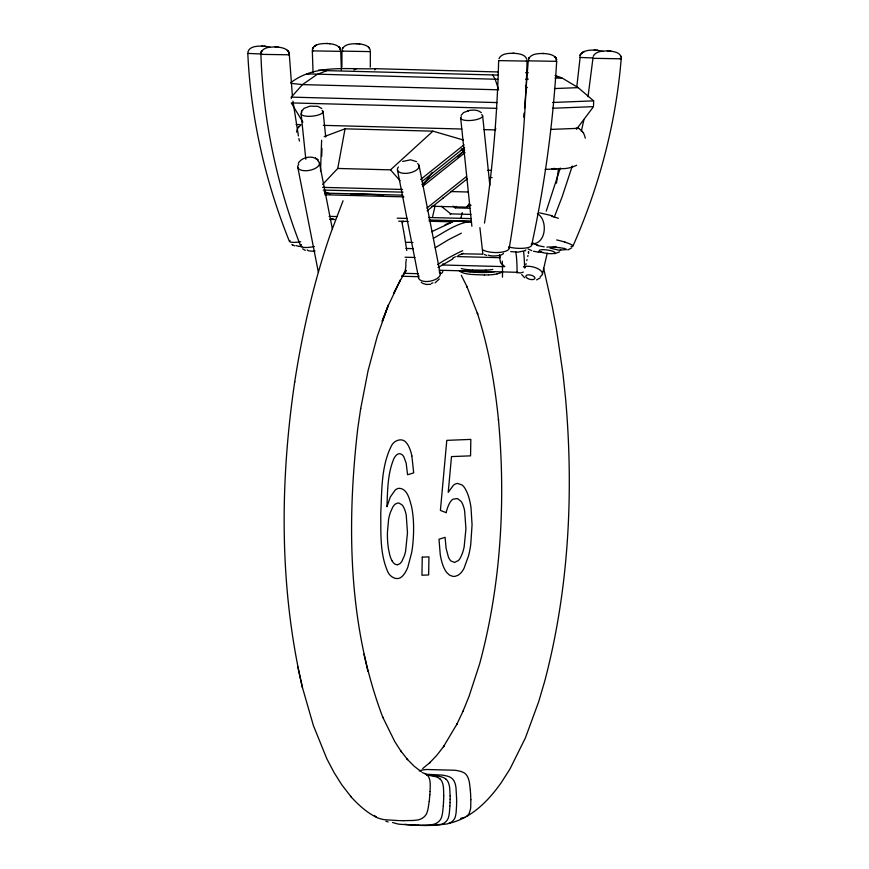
<?xml version="1.0" encoding="UTF-8"?>
<svg xmlns="http://www.w3.org/2000/svg" width="869" height="869" viewBox="0 0 869 869"><rect width="100%" height="100%" fill="white"/><g stroke="black" fill="none" stroke-linecap="round" stroke-linejoin="round"><path stroke-width="1.3" d="M456.616 801.794L456.594 798.524M341.897 67.163L341.962 51.097L342.82 51.01M370.292 67.119L370.357 51.608L341.973 51.119M456.616 801.881L456.573 805.096M450.109 799.219L450.109 795.895M450.109 799.306L450.055 802.587M443.722 795.732L443.538 788.683A30.263 28.101 -82.9 0 0 443.233 785.934L443.103 785.272A16.478 15.305 -82.9 0 0 442.408 782.719A9.624 8.94 -82.9 0 0 439.986 778.863M443.722 795.765L443.646 798.948M291.332 98.566L291.354 97.122L302.466 84.608L316.913 74.56L326.766 70.639L498.198 75.082M593.549 105.562L593.636 100.858L578.157 87.639L561.7 77.775L555.063 75.473M456.573 805.291L456.149 812.189A30.23 27.993 78.6 0 1 455.747 814.829C455.258 820.379 450.229 824.062 444.885 824.192A54.812 50.75 78.6 0 1 442.212 824.464L433.055 824.692M450.055 802.674L449.946 805.867M443.646 799.035L443.516 802.315M320.531 171.15L321.628 140.246M321.693 156.377L321.975 148.317M449.925 806.128L449.349 813.004A30.23 28.08 87.7 0 1 448.893 815.654C448.274 821.238 443.201 824.887 437.813 825.039A54.812 50.913 87.7 0 1 435.141 825.311L425.473 825.539M443.505 802.402L443.32 805.748M430.09 791.507L430.242 784.577A30.263 27.732 -64.1 0 0 430.068 781.948L429.959 781.198A16.478 15.11 -64.1 0 0 429.395 778.776A9.624 8.82 -64.1 0 0 427.157 774.974M430.09 791.572L429.862 794.777M528.841 60.765L528.243 60.841L524.561 107.984M555.552 61.188L556.671 61.341C553.086 123.213 544.787 184.815 531.6 245.373M443.309 805.813L442.571 812.721A30.23 28.069 -82.9 0 1 442.06 815.372C441.3 820.999 436.097 824.616 430.655 824.768A54.812 50.902 -82.9 0 1 428.08 825.018L418.413 825.246M429.851 794.863L429.232 801.327M580.134 57.321L576.799 86.835M592.962 58.234L588.031 96.633M619.999 58.636L621.194 58.788C615.958 123.355 599.132 186.792 572.975 246.014M523.594 117.13L524.007 113.209M429.21 801.446L428.156 808.279A30.23 27.699 -64.1 0 1 427.494 810.962C426.418 816.588 421.107 820.032 415.621 820.217A54.812 50.228 -64.1 0 1 413.036 820.466L403.346 820.684M294.667 382.154L294.754 381.567C302.64 330.991 314.067 280.85 330.97 232.479L343.049 200.75M556.497 183.185L558.517 168.51M294.754 381.567C279.775 482.827 279.242 587.325 302.401 687.412L313.405 725.582L326.82 758.746L334.109 772.628L341.81 784.837L351.195 796.949M360.7 408.473L357.735 428.689C346.622 525.028 348.1 626.06 382.947 717.707L382.632 716.925L394.754 741.561L401.359 751.804L400.761 750.903L407.637 759.647L406.964 758.952L414.078 766.154L421.422 771.813M484.489 223.105C492.647 169.303 497.22 114.99 498.643 60.602L499.284 60.515M509.223 248.295C519.608 186.422 525.441 123.811 527.038 61.102L498.654 60.613M360.613 409.06L368.098 370.574L377.265 336.325L388.421 304.976L382.164 321.324L387.932 306.29L400.566 279.753L393.516 293.461M322.627 184.456L337.759 168.456L345.036 128.829L432.968 131.154L463.231 139.963M495.297 130.567L495.732 128.351M443.071 263.763L442.245 264.98L504.824 266.642L500.566 262.807L499.718 257.821M581.328 131.425L583.87 119.889M432.653 216.533L435.054 205.953M460.994 217.913L462.232 212.655M542.441 274.126L547.209 253.151M500.218 255.671L499.751 257.702L456.898 256.561M525.137 267.771L525.376 266.74M525.854 264.697L526.093 263.665M526.799 260.602L527.038 259.57M527.755 256.496L527.994 255.475M499.675 258.039L499.675 258.017A302.379 28.264 -79.6 0 0 499.469 254.823M247.85 52.118C249.512 45.948 257.778 46.09 262.927 46.068M560.277 168.043L546.264 211.102M572.28 166.022L562.232 196.535L554.226 217.326M498.98 58.668C501.413 53.183 508.897 53.281 514.013 53.27M261.156 52.368C263.492 46.828 270.987 46.991 276.07 46.969M463.079 711.07L469.054 696.308L479.645 663.84C501.055 584.533 505.812 501.239 498.448 419.618L498.502 420.172C494.841 383.892 488.628 347.719 477.309 312.992L477.744 314.263L466.816 286.259L467.348 287.367L461.309 275.299M312.568 48.936C314.936 43.407 322.421 43.537 327.537 43.515M301.185 112.058L304.009 108.364L310.059 106.127L317.902 106.355L321.791 108.516M342.842 47.784L342.245 49.175C344.678 43.667 352.141 43.765 357.268 43.754M301.532 111.134L301.901 110.341M461.091 115.36L463.568 112.59L468.825 110.548L467.935 110.754C472.323 109.766 477.841 109.44 481.35 112.753M593.179 56.344C595.797 50.934 603.151 50.945 608.343 50.956M528.645 58.907C531.198 53.454 538.563 53.509 543.744 53.509M463.427 710.353L456.714 724.605L457.094 723.812L443.451 746.753L444.081 745.917L436.89 755.215L429.482 763.015L430.198 762.341L422.649 768.587M580.058 55.453C582.675 50.033 589.997 50.044 595.2 50.065M406.29 270.292L404.052 273.148A13.046 10.645 35.6 0 1 403.618 273.496M298.252 163.274C301.956 156.876 312.503 154.932 317.967 160.005L315.49 158.212L317.967 160.005M456.192 206.409L455.291 207.865L469.912 208.278M399.99 280.893L406.051 270.748M406.301 259.223L405.812 263.111A54.323 43.841 34.5 0 1 405.79 267.207L404.889 272.149L402.64 275.506M374.876 69.846L375.669 68.705L498.491 71.964M439.29 279.014L435.054 282.87M423.681 184.326L432.262 172.399M299.055 126.917L301.022 124.767L296.101 124.419M576.462 129.296L592.897 107.484M431.882 206.246L466.642 207.159L469.456 203.444M470.944 214.415L450.739 213.883L450.12 214.524M444.515 225.505L445.362 224.723M540.388 277.754L536.586 279.916M571.824 247.763L567.826 249.99M457.561 156.931L458.441 156.105M458.669 155.899L459.332 155.279M459.56 155.073L460.222 154.465M460.44 154.258L461.102 153.639M461.33 153.433L464.437 150.565M337.759 168.456L390.518 169.857L432.968 131.154M523.301 272.084L520.183 273.062L517.251 272.301L439.019 270.226M420.596 179.47L464.035 144.819M422.204 181.328L464.578 147.513M421.867 184.5L464.654 150.359L460.581 150.25M422.584 186.466L465.034 152.596M426.918 208.071L466.544 176.45M427.146 210.841L443.223 197.991M442.582 198.501L467.316 178.797M445.688 224.474L452.673 221.845L431.643 231.719M471.009 205.236L466.642 207.159L469.162 205.312M559.538 251.869L554.715 253.705M466.599 816.425L469.097 813.742L470.477 809.256A30.23 27.45 61 0 0 470.748 806.671L470.846 799.708M435.228 247.774L448.241 239.855L461.363 233.185M438.041 267.533L452.879 258.919M525.343 250.598L525.788 249.881M433.359 238.367C444.83 231.925 456.366 223.55 469.542 221.584A13.665 8.69 -87.4 0 1 470.64 221.877L471.422 221.91M289.475 241.528C265.327 181.697 250.772 117.912 247.806 53.422L248.784 53.313M621.15 58.81L592.734 58.299M300.663 246.079C276.853 184.967 263.014 119.911 260.917 54.312L262.08 54.204M261.037 54.356L289.344 54.801L288.801 54.704M290.865 82.631C315.23 63.904 347.035 69.672 375.669 68.705M525.158 250.707L518.033 252.129L510.733 251.608M466.642 207.159L470.563 205.203M353.955 69.911L356.724 68.564M333.033 218.586L329.872 219.379M543.614 268.206L552.315 306.8L556.529 329.46L563.047 374.441L565.567 398.339C573.866 492.897 568.913 589.334 544.678 681.35L538.704 701.652L525.441 737.814L509.94 769.065L501.174 782.741C488.389 800.892 471.237 818.424 448.762 823.388M341.354 70.215L340.757 51.358L312.329 50.869L313.036 72.583M312.329 50.869L313.372 50.76M556.671 61.341L528.243 60.841M402.64 161.46L410.613 159.82L416.642 161.667M464.937 817.294L460.668 818.37M324.18 136.629L345.036 128.829M572.28 167.054L575.452 165.838A22.062 22.051 0 0 0 576.636 165.251M370.303 51.575L369.781 51.499M526.983 61.069L526.256 60.982M397.763 564.644L399.707 563.775A22.876 8.462 -88.5 0 0 401.934 561.2L404.302 555.943A26.743 9.885 -88.5 0 0 405.595 551.283L407.474 532.795L406.247 515.198A25.32 9.363 -88.5 0 0 405.432 511.863A26.027 9.624 -88.5 0 0 404.443 508.984L404.085 508.148A23.615 8.733 -88.5 0 0 402.065 504.922L399.164 503.14A33.261 12.296 -88.5 0 0 397.557 503.108L395.547 503.944A25.505 9.429 -88.5 0 0 392.788 507.072L390.366 512.449A26.276 9.711 -88.5 0 0 388.573 519.51L387.411 532.664A38.225 14.132 -88.5 0 0 388.497 549.023L389.79 555.095A25.874 9.559 -88.5 0 0 392.06 560.809M497.025 273.909L499.349 273.246A13.046 10.808 -34.5 0 0 501.837 272.16M553.922 246.839L546.851 247.089M430.698 284.315L426.277 284.435L423.04 283.479M486.14 270.14L485.423 270.172M487.248 272.453L487.715 272.431A59.505 49.772 -35.9 0 0 490.996 272.182L491.735 272.095A32.457 27.145 -35.9 0 0 494.841 271.584M488.845 274.897L489.323 274.876A59.505 49.305 -34.5 0 0 492.604 274.626L493.342 274.539A32.457 26.896 -34.5 0 0 496.905 273.941M531.437 243.831C546.536 244.732 548.089 219.64 537.379 213.611M309.277 73.735L306.605 73.843L497.818 79.307M525.636 79.209L528.309 79.101M555.019 78.047L561.7 77.775L557.844 77.515M554.389 88.573L578.157 87.639M552.543 102.477L593.636 100.858M552.434 108.267L593.527 106.648M551.131 129.394L578.667 128.308L581.372 130.502A13.698 13.676 31.8 0 1 582.947 132.49M545.156 169.379L564.904 168.575A40.213 40.202 -27.6 0 0 572.291 167.076M485.304 270.172L472.464 270.02M486.944 272.464L482.795 272.54M488.421 274.908L484.402 274.984M329.938 219.379L335.315 219.52M301.901 246.524L298.86 246.372M482.588 272.54L474.007 272.312M484.218 274.984L471.639 274.463M489.443 177.58L492.071 177.591M533.523 251.228L538.443 252.14M403.314 820.684L399.458 820.608M418.38 825.246L414.524 825.17M425.299 825.539L421.595 825.463M592.984 57.951L579.699 57.43M260.95 53.965L247.806 53.422M425.31 774.16L441.973 775.094A54.812 50.75 78.6 0 1 444.537 775.485L447.014 776.039A17.793 16.478 78.6 0 1 449.577 776.929A11.558 10.7 78.6 0 1 451.999 778.45A9.624 8.907 78.6 0 1 454.628 782.241A16.478 15.262 78.6 0 1 455.421 784.685L455.595 785.446A30.263 28.014 78.6 0 1 456.019 788.107L456.594 798.437M366.001 194.232L357.832 194.091A55.453 11.84 6.5 0 0 354.313 194.102L353.726 194.124A29.198 6.235 6.5 0 0 350.913 194.221M443.483 220.9L469.173 221.541M525.615 72.681L528.298 72.746M498.708 89.811L302.466 84.608L291.082 83.359M291.354 97.122L496.97 102.575M496.872 108.353L291.256 102.911L302.901 122.127M323.29 125.353L461.852 129.025M484.12 129.622L495.254 129.915M461.743 148.621L464.035 148.675M487.791 170.27L491.582 170.367M322.66 187.356L402.477 189.464M451.022 191.56L468.5 192.016M323.203 190.05L403.02 192.168M402.89 195.177L324.593 193.103L326.386 193.646M366.522 194.254L375.451 194.558A55.453 11.84 6.5 0 1 379.297 194.765L380.057 194.819A29.188 6.235 6.5 0 1 383.305 195.08M324.734 194.765L403.879 196.861M428.515 217.489L471.009 218.608M329.069 216.359L336.77 216.566M397.22 218.173L407.116 218.434M428.917 219.987L470.933 221.095M430.807 220.813L444.081 221.16M462.677 221.66L470.64 221.867M429.253 221.237L452.673 221.856M398.665 221.193L408.137 221.443M406.453 242.277L412.971 242.451M405.953 248.447L413.405 248.643M461.548 253.781L482.827 254.172M405.052 257.213L414.947 257.485M403.911 273.311L418.195 273.692M401.576 276.244L417.815 276.668M398.415 820.586L384.924 819.728A54.812 50.228 -64.1 0 1 382.393 819.337L377.483 817.903L374.354 815.535M413.481 825.148L399.968 824.279A54.812 50.902 -82.9 0 1 397.415 823.888L392.571 822.487M420.553 825.441L407.018 824.572A54.812 50.913 87.7 0 1 404.889 824.257M427.342 775.126L435.999 775.811A54.812 50.913 87.7 0 1 438.552 776.202L441.028 776.756A17.793 16.533 87.7 0 1 443.559 777.657A11.558 10.732 87.7 0 1 445.96 779.178M472.41 270.02L468.521 269.738M473.985 272.312L470.096 272.03M609.875 51.065C614.035 51.532 620.347 52.433 621.194 57.473L620.814 56.029M596.721 50.163L603.151 51.499M358.778 43.863C363.025 44.319 369.216 45.297 370.27 50.304M329.047 43.624C333.338 44.08 339.442 45.079 340.626 50.054L339.833 48.045L340.626 50.054M264.448 46.176L270.042 47.23M277.591 47.078C281.893 47.534 287.965 48.534 289.203 53.476L288.399 51.477L289.203 53.476M594.2 49.989L597.72 50.239M607.355 50.891L610.864 51.13M542.745 53.444C547.579 53.824 555.324 54.128 556.638 60.037L555.986 58.027L556.497 59.461M513.014 53.205C517.772 53.606 524.919 53.835 526.82 59.222M356.257 43.689L359.777 43.928M326.516 43.45L330.046 43.689M261.917 46.003L265.425 46.242M275.071 46.893L278.569 47.143M318.554 70.063L326.766 70.639M576.201 128.134L578.667 128.308M551.772 168.673L555.834 168.966M427.113 775.246L430.046 775.561A54.812 50.891 -82.9 0 1 432.599 775.952L435.054 776.506A17.793 16.522 -82.9 0 1 437.574 777.407M559.039 247.6L564.633 248.469L566.621 249.544L558.952 250.218L550.131 248.11L553.586 247.372A9.07 1.347 4.9 0 1 559.039 247.578M469.684 271.986L469.162 271.932A59.505 49.772 -35.9 0 1 466.012 271.519L465.328 271.4A32.457 27.145 -35.9 0 1 462.46 270.726M468.043 269.694L467.587 269.651A59.505 50.217 -37.2 0 1 464.437 269.227L463.742 269.097A32.457 27.384 -37.2 0 1 461.276 268.543M471.226 274.43L470.77 274.376A59.505 49.305 -34.5 0 1 467.62 273.963L466.935 273.844A32.457 26.896 -34.5 0 1 463.666 273.072L461.548 272.247A13.046 10.808 -34.5 0 1 459.114 270.672M544.168 246.861L537.335 245.482L532.838 242.896M340.127 51.26L340.757 51.358M298.534 246.329L295.905 245.525M539.616 212.84L552.336 215.773M551.619 216.218L558.376 218.271M388.171 821.922L385.912 821.248M565.176 242.082L558.843 240.431A14.979 2.053 13.2 0 0 556.681 239.963M486.586 255.399L484.37 254.476M294.602 245.884L291.93 244.515L292.701 245.091M531.763 250.63L528.08 248.968M446.145 512.656L440.409 510.418L446.796 440.355L470.835 439.399L470.553 455.845L451.489 456.594L448.23 492.386L453.433 485.26A39.051 14.436 -88.5 0 1 457.615 483.457L462.102 485.021A37.41 13.828 -88.5 0 1 465.371 489.008L467.12 492.571A44.808 16.565 -88.5 0 1 468.706 496.981L469.173 498.589A40.713 15.045 -88.5 0 1 470.998 507.507L472.063 524.713L470.759 544.428A48.153 17.804 -88.5 0 1 468.543 555.823L464.089 568.185A39.637 14.654 -88.5 0 1 460.863 572.975L458.18 575.213L455.269 576.299A60.319 22.301 -88.5 0 1 452.608 576.31L449.555 575.137L446.84 572.66A38.399 14.197 -88.5 0 1 443.396 566.49A40.061 14.806 -88.5 0 1 442.43 563.84A38.149 14.1 -88.5 0 1 440.246 554.585L438.986 539.225L445.102 537.346L446.112 548.415L448.415 557.062A23.615 8.733 -88.5 0 0 450.946 560.983L454.52 562.428L458.387 560.538A25.788 9.537 -88.5 0 0 460.787 557.062L462.482 553.021A29.524 10.917 -88.5 0 0 464.187 546.688L465.936 528.743L464.622 510.744A26.027 9.624 -88.5 0 0 463.09 505.291A24.582 9.092 -88.5 0 0 461.059 501.337L457.452 498.545L453.01 499.164A25.744 9.516 -88.5 0 0 450.044 502.412A29.991 11.091 -88.5 0 0 446.134 512.645M324.224 191.56L330.426 194.178M305.291 250.37L302.673 248.849M376.266 817.218C366.262 812.211 357.985 804.466 350.522 796.254M421.215 282.306L422.225 282.957M453.064 206.116L455.269 207.897M441.322 206.29L450.739 213.883M524.637 277.732L521.704 274.528M525.419 85.781L527.353 87.671M390.518 169.857L400.066 180.719M368.51 47.056L369.521 48.295M492.777 75.038L495.178 79.285L498.274 88.497M367.924 671.357L363.97 654.172M297.839 666.871L302.488 687.824M401.793 221.421L403.629 231.143M397.481 170.096L418.576 277.776M298.415 135.955L292.962 101.162M298.914 138.508L299.414 141.06M419.054 165.414L440.29 273.854M319.401 162.775L332.349 228.895M297.828 167.456L318.412 272.475M411.863 455.899L413.698 472.877L407.583 474.756L406.16 463.134L403.868 456.92A21.399 7.908 -88.5 0 0 401.597 454.335L399.881 453.737A27.743 10.254 -88.5 0 0 398.686 453.824A25.016 9.244 -88.5 0 0 393.994 458.365C387.52 473.54 387.607 490.485 386.955 506.692L390.3 496.992L395.156 490.116A39.279 14.523 -88.5 0 1 398.61 488.324C407.604 488.139 409.625 499.871 411.58 506.584C414.057 518.88 414.002 531.546 412.851 543.994A51.01 18.857 -88.5 0 1 411.656 552.684L407.778 567.316A38.019 14.056 -88.5 0 1 405.226 572.508A39.181 14.48 -88.5 0 1 402.358 576.18C397.22 581.817 389.03 576.581 387.226 570.422C379.731 552.478 381.002 532.415 380.752 513.383C381.969 490.909 380.97 466.827 391.267 446.166C393.755 440.344 402.38 437.053 406.551 442.973A34.141 12.622 -88.5 0 1 411.863 455.877M403.661 231.295L404.628 236.868M404.661 237.02L406.41 248.197M406.486 248.74L406.725 250.554M292.397 95.959L289.334 54.79M482.653 115.914L489.855 185.401M460.679 118.032L471.889 226.266M323.094 111.688L325.723 137.074M301.108 113.806L305.823 159.233M482.816 253.639L479.894 227.602M470.314 789.888L469.488 783.099A30.263 27.471 61 0 0 468.923 780.416L468.717 779.667A16.478 14.969 61 0 0 467.815 777.255A9.624 8.744 61 0 0 465.034 773.486A11.558 10.493 61 0 0 462.493 772.063A17.793 16.153 61 0 0 459.897 771.183L457.507 770.651A54.812 49.761 61 0 0 454.813 770.249L426.701 769.499A54.812 49.761 61 0 0 424.159 769.749L421.802 770.14A17.793 16.153 61 0 0 419.325 770.857M470.325 790.04L470.542 793.169M470.553 793.256L470.846 799.676M528.461 251.499L528.504 253.259A5.627 4.312 67.7 0 0 528.515 251.575M450.109 795.83L449.773 788.867A30.263 28.112 87.7 0 0 449.414 786.195L449.273 785.533A16.478 15.316 87.7 0 0 448.513 782.969A9.624 8.94 87.7 0 0 446.014 779.113M515.741 251.771A296.633 25.82 -79.5 0 1 517.077 273.094M502.239 261.091A296.763 24.919 -79.9 0 1 502.467 277.211M523.627 252.086A302.151 28.232 -79.7 0 1 524.583 267.945M402.477 222.844A6.116 2.259 -88.5 0 1 403.216 221.128M452.749 258.093A296.633 179.557 -76.2 0 1 455.421 256.811M458.104 255.584A296.633 179.557 -76.2 0 1 463.459 253.292M437.607 264.589A302.151 181.502 -76.5 0 1 462.71 250.696M300.717 241.745A14.23 2.574 -11.3 0 1 290.083 240.55M314.328 246.524A14.273 3.487 -12.7 0 1 301.445 244.526M315.078 251.032A7.962 2.064 -5.8 0 1 307.213 249.859M564.665 242.136A14.23 1.955 13.2 0 1 571.031 246.416M560.614 249.892A14.273 2.868 14.6 0 1 560.288 249.968M538.498 245.46A14.273 2.868 14.6 0 1 536.966 244.732M509.115 247.459A14.273 4.866 1.9 0 1 499.816 252.39A14.273 4.866 1.9 0 1 482.925 249.946M503.423 253.303A7.962 2.172 -3.7 0 1 497.046 255.779A7.962 2.172 -3.7 0 1 488.226 255.062M531.296 244.243A14.23 3.997 3.6 0 1 524.909 248.132A14.23 3.997 3.6 0 1 508.571 246.926M555.812 169.075A3.595 3.595 0 0 1 554.02 168.271M583.142 132.381A21.204 21.204 -27.3 0 1 585.271 138.171M297.524 128.655A13.708 10.004 89.7 0 1 298.827 126.592M296.514 132.077A21.182 14.892 -88.2 0 1 297.622 128.786M486.14 270.14A59.505 50.217 -37.2 0 0 489.421 269.89L490.159 269.803A32.457 27.384 -37.2 0 0 492.821 269.379M442.799 270.726A11.047 4.997 13.2 0 1 441.104 273.539M523.41 266.924A11.047 4.997 13.2 0 1 538.508 269.042A11.047 4.997 13.2 0 1 540.16 276.461M437.563 777.418A11.558 10.732 -82.9 0 1 439.942 778.928M422.323 772.671A17.793 16.305 -64.1 0 1 424.8 773.54A11.558 10.591 -64.1 0 1 427.103 775.039M481.708 114.643A11.047 3.422 -5.9 0 1 471.943 120.378A11.047 3.422 -5.9 0 1 461.406 116.696M322.149 110.406A11.047 3.422 -5.9 0 1 312.384 116.153A11.047 3.422 -5.9 0 1 301.847 112.47M417.565 163.568A11.047 5.312 -11.1 0 1 408.897 173.04A11.047 5.312 -11.1 0 1 398.382 166.978M432.903 282.859A4.682 2.368 -11.9 0 1 431.426 283.392M439.236 271.91A11.047 5.431 -11.4 0 1 430.318 281.132A11.047 5.431 -11.4 0 1 418.988 275.831M317.913 160.928A11.047 5.312 -11.1 0 1 309.245 170.4A11.047 5.312 -11.1 0 1 298.73 164.339M402.13 275.94A13.046 10.537 34.5 0 1 401.902 276.103M541.344 251.619A10.906 7.397 81.5 0 1 540.692 251.901A15.631 10.645 81.2 0 1 538.443 252.129M556.062 246.459A11.004 10.862 7.6 0 1 553.933 246.926M397.763 564.654A26.602 9.831 -88.5 0 1 392.049 560.853M422.258 557.138L421.943 575.224L428.634 574.952L428.949 556.877L422.258 557.138M261.406 51.619L260.972 53.009L261.71 50.989L261.406 51.619M312.862 48.186L312.406 49.587L313.133 47.556L312.862 48.186M528.949 58.169L528.417 59.559L529.286 57.528L528.949 58.169M580.405 54.704L579.84 56.105L580.72 54.074L580.405 54.704M314.795 46.014L314.176 46.394L316.392 45.09L314.795 46.014M582.458 52.553L581.817 52.922L584.077 51.619L582.458 52.553M339.236 47.35L338.791 46.817L340.137 48.61L339.236 47.35M287.758 50.782L287.335 50.25L288.693 52.031L287.758 50.782M555.367 57.332L554.987 56.8L556.236 58.592L555.367 57.332M542.745 252.564A7.962 1.716 7.8 0 0 554.987 252.825A7.962 1.716 7.8 0 0 543.603 249.685A7.962 1.716 7.8 0 0 542.745 252.564M527.505 278.417A4.682 2.183 13.7 0 0 534.913 278.428A4.682 2.183 13.7 0 0 528.765 274.832A4.682 2.183 13.7 0 0 527.505 278.417"/></g></svg>
